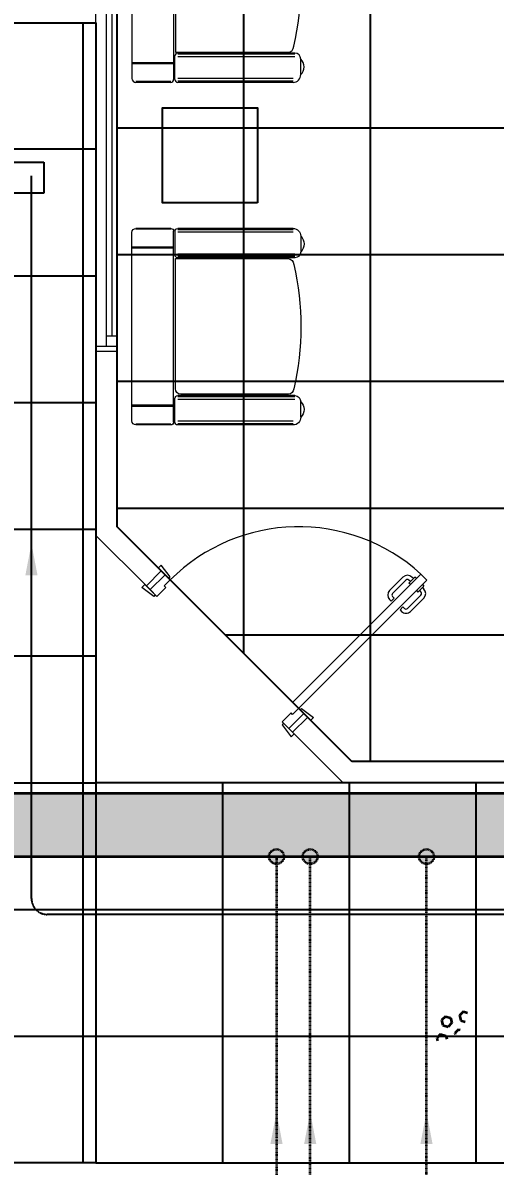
# Model space of a CAD drawing. Extents: x -178977 to 231842, y -29287 to 19916.
# Drawn here: x 7950 to 10187, y -2725 to 2687 of the extents above; entities that cross this region are included whole.
import ezdxf
from ezdxf import colors
from ezdxf.entities.mleader import LeaderData, LeaderLine
from ezdxf.math import Vec2, Vec3

# ---------------------------------------------------------------- set-up
doc = ezdxf.new("R2010")
doc.units = 0
doc.header["$LTSCALE"] = 0.25
doc.linetypes.add('DASHDOT', pattern=[25.4, 12.7, -6.35, 0, -6.35])
doc.linetypes.add('HIDDEN', pattern=[9.525, 6.35, -3.175])
for name, color, linetype, lineweight in [('01-First Floor-FUR$0$Aluminum', 251, 'Continuous', 5), ('01-First Floor-FUR$0$LOADING', 253, 'Continuous', 5), ('01-First Floor-FUR$0$Walls', 251, 'Continuous', 5), ('01-First Floor-FUR$0$Wooden Joinery', 251, 'Continuous', 5), ('E-LITE-CIRC', 6, 'Continuous', 25), ('E-LITE-CLNG-CNDT', 6, 'DASHDOT', 35), ('E-POWR-CLNG-CNDT', 6, 'DASHDOT', 35), ('E-POWR-FLOR-CNDT', 6, 'HIDDEN', 25), ('E-POWR-FLOR-CNDT @ 100', 6, 'HIDDEN', 25), ('T-CABL-TRAY', 60, 'Continuous', 35)]:
    doc.layers.add(name, color=color, linetype=linetype, lineweight=lineweight)
doc.layers.add('01-First Floor-FUR$0$FALSE CEILING', color=251, linetype='Continuous')
doc.styles.add('DC_SIMPLEX', font='SIMPLEX.shx', dxfattribs={"width": 0.7})

# ---------------------------------------------------------------- blocks, each defined once
blk = doc.blocks.new('01-First Floor-FUR$0$A$C72370EFE')
at = {"layer": '01-First Floor-FUR$0$Wooden Joinery'}
for p, q in [((-0.01, -0.04), (-0.02, -0.04)), ((-0.01, -0.03), (-0.01, -0.07)), ((0, -0.03), (-0.01, -0.03)), ((0.04, -0.03), (0.05, -0.03)), ((0.05, -0.03), (0.05, -0.07)), ((0.05, -0.04), (0.06, -0.04)), ((-0.05, -0.07), (-0.05, -0.16)), ((-0.03, -0.07), (-0.03, -0.16)), ((-0.01, -0.06), (-0.02, -0.06)), ((0, -0.07), (-0.01, -0.07)), ((0.04, -0.07), (0.05, -0.07)), ((0.05, -0.06), (0.06, -0.06)), ((0.07, -0.07), (0.07, -0.16)), ((0.09, -0.07), (0.09, -0.16)), ((-0.01, -0.17), (-0.02, -0.17)), ((-0.01, -0.19), (-0.02, -0.19)), ((-0.01, -0.17), (-0.01, -0.19)), ((0.05, -0.17), (0.06, -0.17)), ((0.05, -0.17), (0.05, -0.19)), ((0.05, -0.19), (0.06, -0.19))]:
    blk.add_line(p, q, dxfattribs=at)
for centre, radius, start, end in [((-0.02, -0.07), 0.03, 90, 180), ((0.06, -0.07), 0.03, 0, 90), ((-0.02, -0.07), 0.01, 90, 180), ((0.06, -0.07), 0.01, 0, 90), ((-0.02, -0.16), 0.03, 180, 270), ((-0.02, -0.16), 0.01, 180, 270), ((0.06, -0.16), 0.01, 270, 0), ((0.06, -0.16), 0.03, 270, 0)]:
    blk.add_arc(centre, radius, start, end, dxfattribs=at)
blk = doc.blocks.new('01-First Floor-FUR$0$A$C5DAD61B4')
at = {"layer": '01-First Floor-FUR$0$Wooden Joinery'}
for points in [[(80, 959.1), (80, 969.1), (10, 979.1), (10, 959.1)], [(940, 959.1), (940, 969.1), (1010, 979.1), (1010, 959.1)], [(70, 859.1), (70, 849.1), (0, 839.1), (0, 859.1)], [(120, 859.1), (120, 0), (80, 0), (80, 859.1)], [(950, 859.1), (950, 849.1), (1020, 839.1), (1020, 859.1)]]:
    blk.add_lwpolyline(points, close=True, dxfattribs=at)
for points in [[(45, 859.1), (45, 959.1), (20, 959.1), (20, 859.1), (45, 859.1)], [(45, 859.1), (80, 859.1), (80, 899.1), (90, 899.1), (90, 959.1), (45, 959.1), (45, 859.1)], [(975, 859.1), (940, 859.1), (940, 899.1), (930, 899.1), (930, 959.1), (975, 959.1), (975, 859.1)], [(975, 859.1), (975, 959.1), (1000, 959.1), (1000, 859.1), (975, 859.1)]]:
    blk.add_lwpolyline(points, dxfattribs=at)
blk.add_arc((80, 859.1), 860, 272.666, 0, dxfattribs=at)
at = {"layer": '01-First Floor-FUR$0$Wooden Joinery', "xscale": 999.9999999998854, "yscale": 999.9999999998854, "zscale": 999.9999999998854, "rotation": 180}
blk.add_blockref('01-First Floor-FUR$0$A$C72370EFE', (120, 0), dxfattribs=at)
blk = doc.blocks.new('01-First Floor-FUR$0$single seat')
at = {"layer": '01-First Floor-FUR$0$LOADING'}
for p, q in [((-972742.2, -381703.1), (-972742.2, -382595.5)), ((-972558.1, -381684), (-972723.2, -381684)), ((-972558.1, -381687.4), (-972723.2, -381687.4)), ((-972544.8, -381697.3), (-972544.8, -382601.1)), ((-972538.5, -381697.3), (-972538.5, -381809.5)), ((-971978.9, -381684), (-972525.2, -381684)), ((-971978.9, -381689.9), (-972525.2, -381689.9)), ((-971978.9, -381701.7), (-972525.2, -381701.7)), ((-971942.2, -381720.6), (-971942.2, -381794)), ((-972544.8, -381772.1), (-972742.2, -381772.1)), ((-972544.8, -381774.6), (-972742.2, -381774.6)), ((-972544.8, -381777.1), (-972742.2, -381777.1)), ((-971971, -381805.1), (-972525.2, -381805.1)), ((-971971, -381816.9), (-972525.2, -381816.9)), ((-972536.4, -381854.9), (-972536.4, -382471.4)), ((-971971, -381822.8), (-972525.2, -381822.8)), ((-972001, -381829.5), (-972511, -381829.5)), ((-972544.8, -382521), (-972742.2, -382521)), ((-972544.8, -382523.6), (-972742.2, -382523.6)), ((-972538.5, -382600.9), (-972538.5, -382488.7)), ((-972536.4, -382471.4), (-972003.7, -382471.4)), ((-971971, -382475.4), (-972525.2, -382475.4)), ((-971971, -382481.3), (-972525.2, -382481.3)), ((-971971, -382493.1), (-972525.2, -382493.1)), ((-971942.2, -382577.6), (-971942.2, -382504.2)), ((-972544.8, -382526.1), (-972742.2, -382526.1)), ((-972558.1, -382610.8), (-972723.2, -382610.8)), ((-972558.1, -382614.2), (-972723.2, -382614.2)), ((-971978.9, -382596.4), (-972525.2, -382596.4)), ((-971978.9, -382608.3), (-972525.2, -382608.3)), ((-971978.9, -382614.2), (-972525.2, -382614.2))]:
    blk.add_line(p, q, dxfattribs=at)
for centre, radius, start, end in [((-972723.2, -381703.1), 19.1, 90, 180), ((-972558.1, -381697.3), 13.3, 0, 90), ((-972525.2, -381697.3), 13.3, 90, 180), ((-971978.9, -381720.6), 36.6, 0, 90), ((-971976, -381757.3), 49.9, 312.6462, 47.3538), ((-972525.2, -381809.5), 13.3, 180, 270), ((-971971, -381794), 28.8, 270, 0), ((-972511, -381854.9), 25.3, 90, 180), ((-972001, -381854.9), 25.3, 0, 90), ((-973252.2, -382149.1), 1310, 347.0217, 12.9783), ((-972003.7, -382443.3), 28.1, 270, 0), ((-972525.2, -382488.7), 13.3, 90, 180), ((-971971, -382504.2), 28.8, 0, 90), ((-971976, -382540.9), 49.9, 312.6462, 47.3538), ((-971978.9, -382577.6), 36.6, 270, 0), ((-972723.2, -382595.1), 19.1, 180, 270), ((-972558.1, -382600.9), 13.3, 270, 0), ((-972525.2, -382600.9), 13.3, 180, 270)]:
    blk.add_arc(centre, radius, start, end, dxfattribs=at)
blk = doc.blocks.new('01-First Floor-FUR')
at = {"layer": '01-First Floor-FUR$0$Aluminum'}
for p, q in [((8296.4, 1130.7), (8296.4, 2930.7)), ((8396.4, 1130.7), (8396.4, 2930.7)), ((8346.4, 1155.7), (8346.4, 2905.7)), ((8371.4, 2855.7), (8371.4, 1205.7)), ((8346.4, 1205.7), (8396.4, 1205.7)), ((8296.4, 1155.7), (8396.4, 1155.7))]:
    blk.add_line(p, q, dxfattribs=at)
at = {"layer": '01-First Floor-FUR$0$FALSE CEILING', "linetype": 'Continuous'}
for p, q in [((8996.4, -298.6), (8996.4, 3760)), ((9596.4, -810), (9596.4, 3760)), ((8236, -2710), (8236, 2686.9)), ((8396.4, 2190), (13106, 2190)), ((4398.4, 2090), (8296.4, 2090)), ((8396.4, 1590), (13106, 1590)), ((4398.4, 1490), (8296.4, 1490)), ((8396.4, 990), (13106, 990)), ((1636, 890), (8296.4, 890)), ((8396.4, 390), (13106, 390)), ((1636, 290), (8296.4, 290)), ((8907.9, -210), (13106, -210)), ((1636, -310), (8296.4, -310)), ((1636, -910), (8296.4, -910)), ((8896.4, -2710), (8896.4, -910)), ((9496.4, -2710), (9496.4, -910)), ((10096.4, -2710), (10096.4, -910)), ((1636, -1510), (8296.4, -1510)), ((8296.4, -1510), (48976, -1510)), ((1636, -2110), (8296.4, -2110)), ((8296.4, -2110), (48976, -2110))]:
    blk.add_line(p, q, dxfattribs=at)
at = {"layer": '01-First Floor-FUR$0$FALSE CEILING'}
for points in [[(9507.9, -810), (8396.4, 301.4), (8396.4, 3760), (13106, 3760), (13106, -810), (9507.9, -810)], [(1636, 1086.9), (4398.4, 1086.9), (4398.4, 2686.9), (8296.4, 2686.9), (8296.4, 260), (8296.4, -2710), (1636, -2710), (1636, 1086.9)], [(48976, -910), (8296.4, -910), (8296.4, -2710), (48976, -2710), (48976, -910)]]:
    blk.add_lwpolyline(points, dxfattribs=at)
at = {"layer": '01-First Floor-FUR$0$FALSE CEILING', "elevation": -0.1}
blk.add_lwpolyline([(9061.6, 1834.4), (8611.6, 1834.4), (8611.6, 2284.4), (9061.6, 2284.4)], close=True, dxfattribs=at)
at = {"layer": '01-First Floor-FUR$0$LOADING', "elevation": -0.1}
blk.add_lwpolyline([(9061.6, 1834.4), (8611.6, 1834.4), (8611.6, 2284.4), (9061.6, 2284.4)], close=True, dxfattribs=at)
at = {"layer": '01-First Floor-FUR$0$Walls'}
for p, q in [((8296.4, 260), (8296.4, 1130.7)), ((8396.4, 1130.7), (8296.4, 1130.7)), ((8396.4, 301.4), (8396.4, 1130.7)), ((8396.4, 301.4), (8605.7, 92.2)), ((8296.4, 260), (8535, 21.5)), ((8605.7, 92.2), (8535, 21.5)), ((9298.6, -600.8), (9227.9, -671.5)), ((9298.6, -600.8), (9507.9, -810)), ((9227.9, -671.5), (9466.4, -910)), ((13106, -810), (9507.9, -810)), ((13206, -910), (9466.4, -910)), ((5386, -2710), (14376, -2710))]:
    blk.add_line(p, q, dxfattribs=at)
at = {"layer": '01-First Floor-FUR$0$LOADING'}
blk.add_blockref('01-First Floor-FUR$0$single seat', (981208.7, 385019.4, -0.1), dxfattribs=at)
at = {"layer": '01-First Floor-FUR$0$LOADING', "xscale": -1, "rotation": 180}
blk.add_blockref('01-First Floor-FUR$0$single seat', (981208.7, -380900.6, -0.1), dxfattribs=at)
at = {"layer": '01-First Floor-FUR$0$Wooden Joinery', "rotation": 135}
blk.add_blockref('01-First Floor-FUR$0$A$C5DAD61B4', (9920.2, -7.5), dxfattribs=at)
blk = doc.blocks.new('*U57')
blk.add_hatch(color=256).paths.add_polyline_path([(-0.287, 0), (0, -1.5), (0.287, 0)])
blk = doc.blocks.new('ARR0W')
at = {"color": 45}
blk.add_ellipse((0, 0), major_axis=(0.4, 0), ratio=0.4, dxfattribs=at)
at = {"color": 45, "ltscale": 0.5}
blk.add_solid([(-1.4, 0.167), (-0.4, 0), (-1.4, -0.167)], dxfattribs=at)
blk = doc.blocks.new('*U130')
blk.add_hatch(color=256).paths.add_polyline_path([(0.287, 0), (0, 1.5), (-0.287, 0)])
blk = doc.blocks.new('*U38')
blk.add_hatch(color=256).paths.add_polyline_path([(0.287, 0), (0, 1.5), (-0.287, 0)])
blk = doc.blocks.new('*U39')
blk.add_hatch(color=256).paths.add_polyline_path([(0.287, 0), (0, 1.5), (-0.287, 0)])
blk = doc.blocks.new('*U213')
at = {"lineweight": 0}
h = blk.add_hatch(dxfattribs=at)
h.set_pattern_fill('HEX', color=253, scale=8, angle=180, style=0)
h.set_pattern_definition([(180, (-14217.92, -2e-10), (6e-13, -43.99409), [25.4, -50.8]), (300, (-14217.92, -2e-10), (38.1, 21.99705), [25.4, -50.8]), (240, (-14243.32, -2e-10), (38.1, -21.99705), [25.4, -50.8])])
h.paths.add_polyline_path([(-7045.1, 300), (-7045.1, 0), (0, 0), (0, 300)])
at = {"color": 0}
for p, q in [((0, 300), (-7045.1, 300)), ((0, 0), (-7045.1, 0))]:
    blk.add_line(p, q, dxfattribs=at)
blk = doc.blocks.new('*U212')
h = blk.add_hatch()
h.set_pattern_fill('HEX', color=253, scale=8, angle=45, style=0)
h.set_pattern_definition([(45, (-3354.247, 1022.73), (-31.109, 31.109), [25.4, -50.8]), (165, (-3354.247, 1022.73), (-11.387, -42.495), [25.4, -50.8]), (105, (-3336.287, 1040.69), (-42.495, -11.387), [25.4, -50.8])])
edge = h.paths.add_edge_path()
edge.add_arc((-3304.2, 1022.7), 150, 90, 180)
edge.add_line((-3454.2, 1022.7), (-3354.2, 1022.7))
edge.add_line((-3354.2, 1022.7), (-3304.2, 1072.7))
edge.add_line((-3304.2, 1072.7), (-3304.2, 1172.7))
at = {"color": 0}
for p, q in [((0, 300), (-50, 300)), ((0, 0), (-50, 0)), ((0, 0), (50, -50)), ((50, -50), (50, -100)), ((350, -50), (350, -100))]:
    blk.add_line(p, q, dxfattribs=at)
at = {"color": 253}
for p, q in [((-25, 300), (-25, 25)), ((0, 300), (0, 0)), ((0, 0), (-25, 25)), ((50, -50), (350, -50)), ((50, -50), (75, -75)), ((75, -75), (350, -75))]:
    blk.add_line(p, q, dxfattribs=at)
at = {"color": 0}
blk.add_arc((0, -50), 350, 0, 90, dxfattribs=at)

msp = doc.modelspace()

# ---------------------------------------------------------------- hatches: boundary and pattern name
at = {"layer": 'E-POWR-CLNG-CNDT'}
h = msp.add_hatch(color=256, dxfattribs=at)
h.dxf.hatch_style = 1
h.paths.add_polyline_path([(9116.4, -1260, 1), (9186.4, -1260, 1)])
h = msp.add_hatch(color=256, dxfattribs=at)
h.dxf.hatch_style = 1
h.paths.add_polyline_path([(9276, -1260, 1), (9346, -1260, 1)])
h = msp.add_hatch(color=256, dxfattribs=at)
h.dxf.hatch_style = 1
h.paths.add_polyline_path([(9826.8, -1260, 1), (9896.8, -1260, 1)])

# ---------------------------------------------------------------- linework, layer by layer
at = {"layer": 'E-POWR-CLNG-CNDT', "elevation": 14.8}
for points in [[(9151.4, -1260), (9151.4, -12223.7, 0.414214), (9226.4, -12298.7), (9711.2, -12298.7)], [(9814.5, -10506.5), (9331.1, -9987.5, -0.189686), (9311, -9936.4), (9311, -1260)]]:
    msp.add_lwpolyline(points, format="xyb", dxfattribs=at)
msp.add_lwpolyline([(9861.8, -4441.1), (9861.8, -1260)], dxfattribs=at)
at = {"layer": 'E-POWR-CLNG-CNDT'}
for centre in [(9151.4, -1260, 14.8), (9311, -1260, 14.8), (9861.8, -1260, 14.8)]:
    msp.add_circle(centre, 35, dxfattribs=at)
at = {"layer": 'E-POWR-FLOR-CNDT'}
msp.add_lwpolyline([(7762.2, 2027.7), (8049.3, 2027.7), (8049.3, 1880.2), (7762.2, 1880.2)], close=True, dxfattribs=at)
msp.add_lwpolyline([(16468.7, -810), (16468.7, -1458.6, -0.414214), (16393.7, -1533.6), (8065.7, -1533.6, -0.414214), (7990.7, -1458.6), (7990.7, 1962.8)], format="xyb", dxfattribs=at)

# ---------------------------------------------------------------- block references
at = {"layer": 'E-LITE-CLNG-CNDT'}
msp.add_blockref('01-First Floor-FUR', (0, 0), dxfattribs=at)
at = {"layer": 'E-POWR-FLOR-CNDT @ 100', "xscale": 100, "yscale": 100, "zscale": 100, "rotation": 180}
msp.add_blockref('*U57', (7990.7, 72.2, 0.1), dxfattribs=at)
at = {"layer": 'E-POWR-FLOR-CNDT @ 100', "xscale": -100, "yscale": 100, "zscale": 100}
for name, p in [('*U39', (9151.4, -2619.7, 14.8)), ('*U38', (9311, -2619.7, 14.8)), ('*U130', (9861.8, -2619.7, 14.8))]:
    msp.add_blockref(name, p, dxfattribs=at)
at = {"layer": 'T-CABL-TRAY', "linetype": 'Continuous', "rotation": 180}
for name in ['*U212', '*U213']:
    msp.add_blockref(name, (6603.3, -960), dxfattribs=at)

# ---------------------------------------------------------------- leaders
at = {"layer": 'E-LITE-CIRC'}
ml = msp.add_multileader_mtext('Standard', dxfattribs=at)
ml.set_content('{\\Fdc_el_romans|c0;\\W0.8;TO\\Fromans|c0; \\Fsimplex|c0;PP-F1/M5}', color=256, style='DC_SIMPLEX')
ml.set_leader_properties()
ml.set_arrow_properties(name='ARR0W')
ml.build(insert=Vec2(0, 0))
ml.multileader.update_dxf_attribs({"dogleg_length": 200, "arrow_head_size": 140, "scale": 100})
ctx = ml.context
ctx.base_point, ctx.scale, ctx.char_height, ctx.arrow_head_size, ctx.landing_gap_size, ctx.plane_origin, ctx.plane_x_axis, ctx.plane_y_axis = Vec3(11471.7, -2452.1, 14.8), 100, 200, 140, 140, Vec3(17753.2, 4829.4, 14.8), Vec3(1, -0.000001, 0), Vec3(0.000001, 1, 0)
notes = []
notes.append((ctx, [(0, (1, 1, 0), (11362.9, -2452.1, 14.8), (1, -0.000001, 0), 108.8, [(0, [(9861.8, -3385.9, 14.8)], 0, [])])]))
ctx.mtext.insert, ctx.mtext.text_direction, ctx.mtext.rotation, ctx.mtext.flow_direction = Vec3(11611.7, -2318.7, 14.8), Vec3(1, -0.000001, 0), 6.283185, 5
for ctx, leaders in notes:
    for number, flags, end, landing, length, lines in leaders:
        leader = LeaderData()
        leader.index, (leader.has_last_leader_line, leader.has_dogleg_vector, leader.attachment_direction) = number, flags
        leader.last_leader_point, leader.dogleg_vector, leader.dogleg_length = Vec3(end), Vec3(landing), length
        for number, points, colour, breaks in lines:
            line = LeaderLine()
            line.index, line.vertices, line.color, line.breaks = number, Vec3.list(points), colors.encode_raw_color(colour), breaks
            leader.lines.append(line)
        ctx.leaders.append(leader)

doc.saveas('drawing.dxf')
